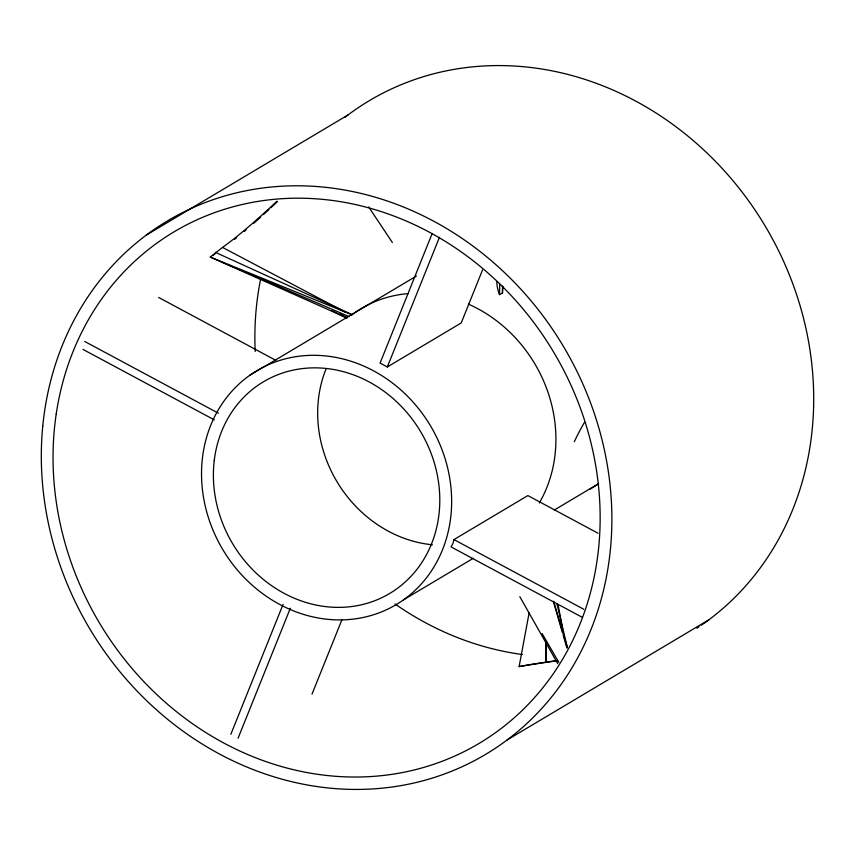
<?xml version="1.0" encoding="UTF-8"?>
<svg xmlns="http://www.w3.org/2000/svg" width="855" height="855" viewBox="0 0 855 855"><rect width="100%" height="100%" fill="white"/><g stroke="black" fill="none" stroke-linecap="round" stroke-linejoin="round"><path stroke-width="1.28" d="M496.862 281.765A167.217 60.449 22.3 0 0 499.502 294.622L502.484 292.891L502.516 286.233M499.502 294.622L499.737 284.02M502.484 292.891L502.772 286.265M557.204 660.872A164.096 4.307 -10.9 0 0 529.331 664.912L519.124 666.579L529.149 612.757M598.051 533.242L527.856 495.579L453.941 539.591L452.936 543.577L451.034 546.901L582.052 617.214M230.861 734.263L283.091 604.346M432.192 233.447L380.069 363.097L387.326 366.966L461.23 322.944L482.573 269.859M238.107 738.154L290.326 608.258M387.326 366.966L439.438 237.327M312.011 694.132L341.85 619.907M276.913 201.235A164.096 23.085 -46.6 0 1 222.535 247.426L210.255 257.045L347.098 317.996M146.109 235.211L347.942 114.998M249.681 375.356L416.406 276.047M403.485 599.857L473.381 558.23M554.318 510.029L598.596 483.652M507.058 740.003L708.891 619.789M519.124 666.579L528.144 664.923A167.217 4.318 -10.8 0 1 545.298 662.262M352.014 314.822L210.255 257.045L348.958 316.532M215.396 252.343L352.121 314.576M340.044 314.02L347.216 317.6M332.125 310.76L346.371 317.953M222.535 247.426L345.837 312.417M158.635 297.454L275.909 360.382M84.731 341.476L218.42 413.211M453.941 539.591L583.815 609.284M82.967 349.406L214.295 419.869M368.665 206.921L392.37 242.489M542.113 633.523L558.807 662.369M519.819 596.672L557.727 663.651M553.645 601.247L567.143 647.043M553.484 601.856L562.419 632.582M563.167 635.147L566.897 647.951M556.915 603.769L567.453 647.812M558.069 604.506L562.654 629.365M545.992 642.426L546.163 662.336L546.142 642.351M351.854 314.79A136.137 120.876 59.2 0 1 408.22 293.586M468.358 304.102A136.137 120.876 59.2 0 1 539.323 502.964M432.395 544.774A123.238 109.419 59.2 0 1 325.947 369.2M344.832 117.37A310.568 275.738 59.2 0 1 751.096 204.324A310.568 275.738 59.2 0 1 701.357 625.219M699.155 626.726A310.568 275.738 59.2 0 1 696.932 628.211M522.384 654.513A297.807 264.409 59.2 0 1 395.031 603.983M255.207 351.458A297.807 264.409 59.2 0 1 260.604 279.232M597.517 484.4A136.137 120.876 59.2 0 1 589.726 489.317M574.325 441.704A167.217 61.058 -80.2 0 1 584.478 422.359M277.501 201.566A167.217 23.16 -46.6 0 1 270.875 207.786M269.004 209.518A167.217 23.16 -46.6 0 1 263.436 214.616M260.7 217.095A167.217 23.16 -46.6 0 1 253.796 223.23M246.165 229.824A167.217 23.16 -46.6 0 1 244.295 231.395M236.579 237.776A167.217 23.16 -46.6 0 1 234.644 239.347M215.011 253.956A167.217 23.16 -46.6 0 1 213.066 255.25M546.452 662.091A167.217 4.318 -10.8 0 1 557.663 660.53M202.475 457.756A136.137 120.876 59.2 0 0 375.345 614.168A136.137 120.876 59.2 0 0 401.925 390.895A136.137 120.876 59.2 0 0 202.475 457.756M214.242 460.589A123.238 109.419 59.2 0 0 370.717 602.177A123.238 109.419 59.2 0 0 394.786 400.065A123.238 109.419 59.2 0 0 214.242 460.589M56.227 413.916A297.807 264.409 59.2 0 0 425.662 766.85A297.807 264.409 59.2 0 0 497.856 282.054A297.807 264.409 59.2 0 0 56.227 413.916M42.75 426.196A310.568 275.738 59.2 0 0 443.734 774.245A310.568 275.738 59.2 0 0 493.26 262.378A310.568 275.738 59.2 0 0 42.75 426.196"/></g></svg>
